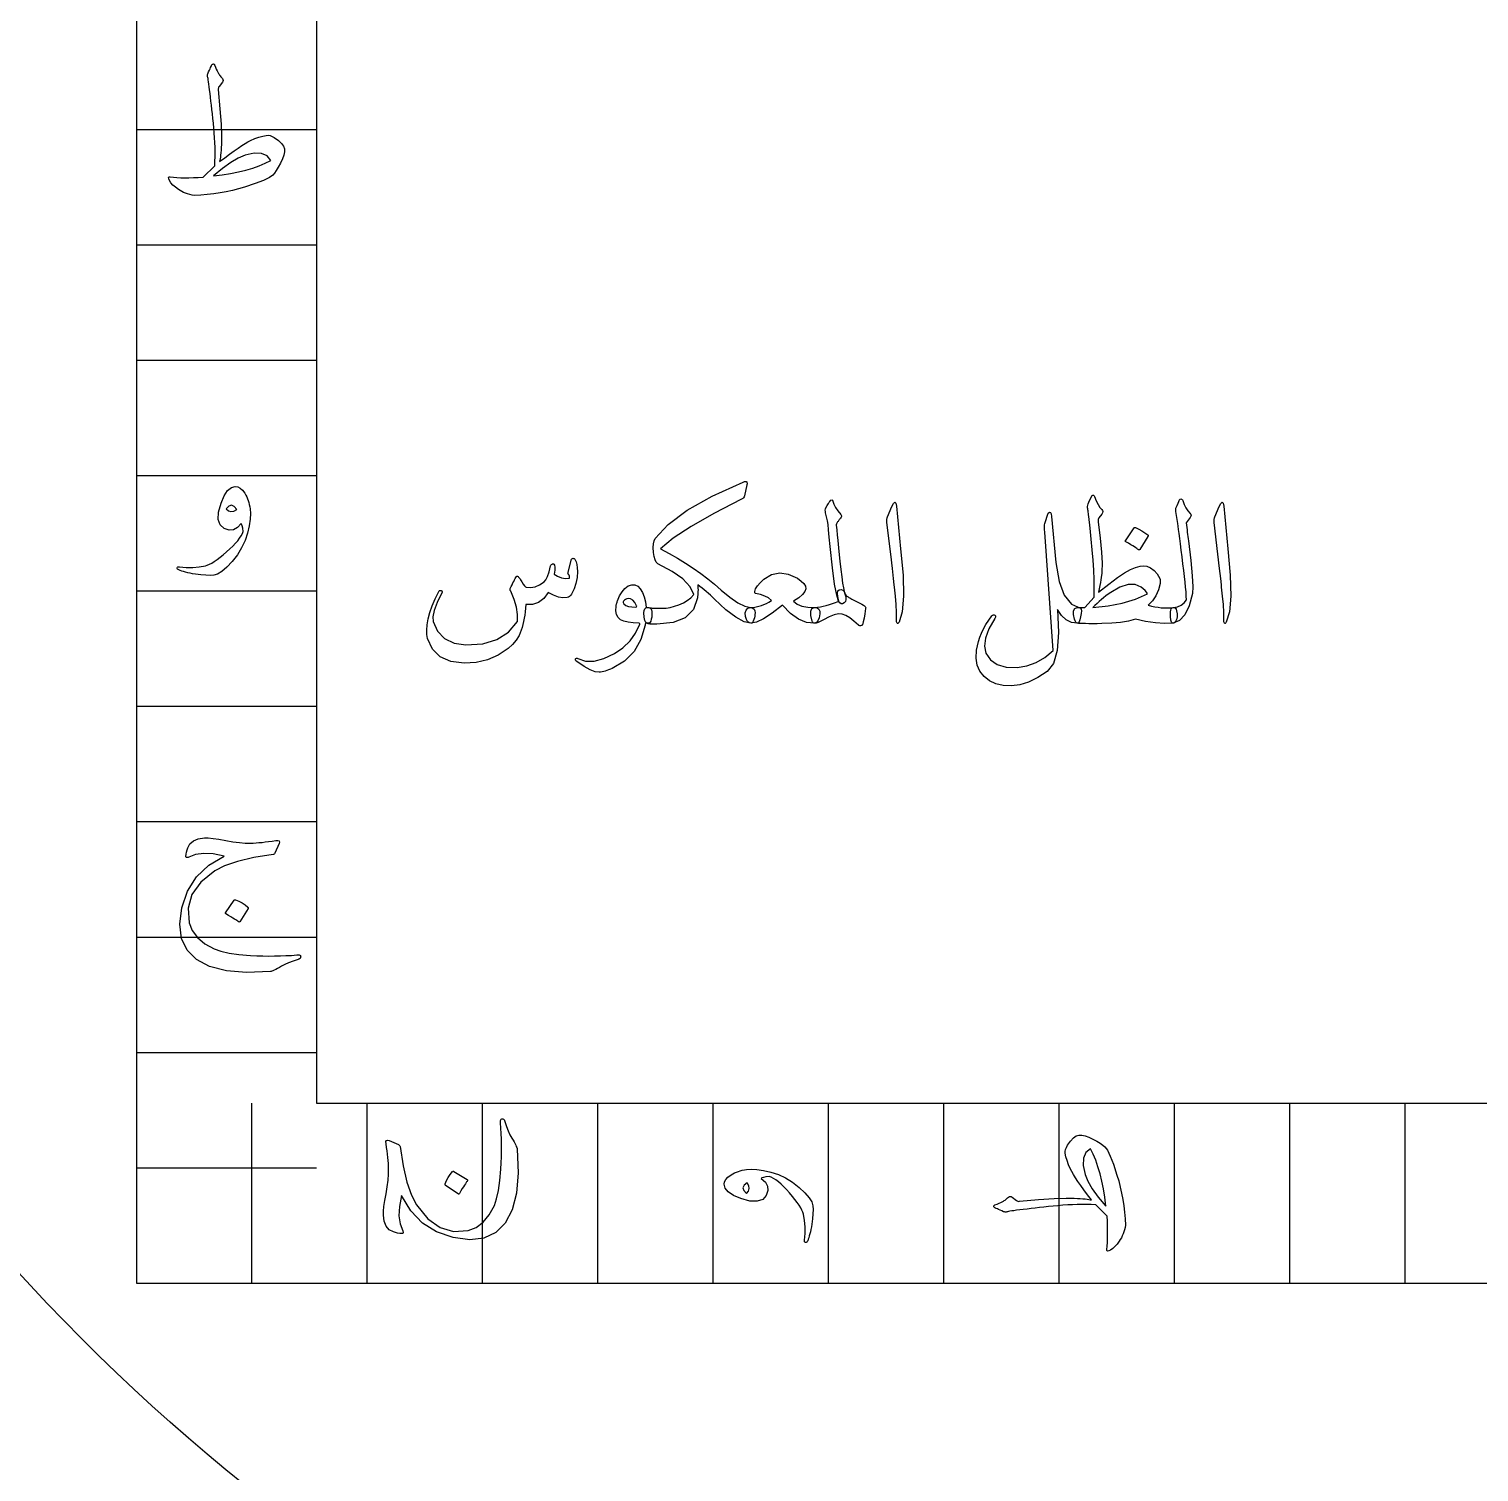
# Model space of a CAD drawing. Header units: millimetres. Extents: x -140 to 140, y -140 to 184.
# Drawn here: x -69.2 to -1.9, y -73 to -6.1 of the extents above; entities that cross this region are included whole.
import ezdxf

# ---------------------------------------------------------------- set-up
doc = ezdxf.new("R2010")
doc.units = ezdxf.units.MM
for name, color, linetype in [('CUT_OUTER', 1, 'Continuous'), ('ENGRAVE', 7, 'Continuous'), ('TEXT', 5, 'Continuous')]:
    doc.layers.add(name, color=color, linetype=linetype)

msp = doc.modelspace()

# ---------------------------------------------------------------- linework, layer by layer
at = {"layer": 'CUT_OUTER'}
msp.add_arc((0, 0), 140, 175.78125, 4.570313, dxfattribs=at)
at = {"layer": 'ENGRAVE'}
for points in [[(-64.26, 0), (-64.26, -64.26), (64.26, -64.26), (64.26, 0)], [(-55.9062, 0), (-55.9062, -55.9062), (55.9062, -55.9062), (55.9062, 0)], [(-64.26, -10.71), (-55.9062, -10.71)], [(-64.26, -16.065), (-55.9062, -16.065)], [(-64.26, -21.42), (-55.9062, -21.42)], [(-64.26, -26.775), (-55.9062, -26.775)], [(-64.26, -32.13), (-55.9062, -32.13)], [(-64.26, -37.485), (-55.9062, -37.485)], [(-64.26, -42.84), (-55.9062, -42.84)], [(-64.26, -48.195), (-55.9062, -48.195)], [(-64.26, -53.55), (-55.9062, -53.55)], [(-58.905, -64.26), (-58.905, -55.9062)], [(-53.55, -64.26), (-53.55, -55.9062)], [(-48.195, -64.26), (-48.195, -55.9062)], [(-42.84, -64.26), (-42.84, -55.9062)], [(-37.485, -64.26), (-37.485, -55.9062)], [(-32.13, -64.26), (-32.13, -55.9062)], [(-26.775, -64.26), (-26.775, -55.9062)], [(-21.42, -64.26), (-21.42, -55.9062)], [(-16.065, -64.26), (-16.065, -55.9062)], [(-10.71, -64.26), (-10.71, -55.9062)], [(-5.355, -64.26), (-5.355, -55.9062)], [(-64.26, -58.905), (-55.9062, -58.905)]]:
    msp.add_lwpolyline(points, dxfattribs=at)
for radius in [137.2, 137.2, 133.525, 126.7, 126.7, 121.31, 111.3, 111.3, 105.42, 94.5, 94.5]:
    msp.add_circle((0, 0), radius, dxfattribs=at)
at = {"layer": 'TEXT'}
for points in [[(-60.9481, -8.1262), (-60.9097, -8.0383), (-60.8754, -7.9605), (-60.845, -7.8928), (-60.8188, -7.8352), (-60.797, -7.7882), (-60.7804, -7.7523), (-60.7688, -7.7275), (-60.7622, -7.7139), (-60.7485, -7.6962), (-60.7319, -7.6836), (-60.7122, -7.676), (-60.6894, -7.6735), (-60.6707, -7.6765), (-60.6551, -7.6856), (-60.6424, -7.7008), (-60.6328, -7.722), (-60.5904, -7.8251), (-60.552, -7.916), (-60.5176, -7.9948), (-60.4873, -8.0615), (-60.4699, -8.0908), (-60.4499, -8.1222), (-60.4274, -8.1555), (-60.4024, -8.1909), (-60.3744, -8.2283), (-60.3428, -8.2677), (-60.3077, -8.3091), (-60.269, -8.3526), (-60.2448, -8.3965), (-60.2367, -8.4395), (-60.2448, -8.4814), (-60.269, -8.5223), (-60.4226, -8.7244), (-60.4434, -8.7573), (-60.457, -8.7911), (-60.4636, -8.826), (-60.4631, -8.8619), (-60.3842, -9.7516), (-60.3337, -10.4727), (-60.3115, -11.0249), (-60.3175, -11.4084), (-60.3259, -11.5517), (-60.3347, -11.6823), (-60.3441, -11.8003), (-60.3539, -11.9056), (-60.3643, -11.9988), (-60.3751, -12.0804), (-60.3865, -12.1504), (-60.3984, -12.2088), (-60.1566, -12.0238), (-59.9325, -11.8571), (-59.7261, -11.7086), (-59.5374, -11.5782), (-59.3669, -11.4655), (-59.215, -11.37), (-59.0819, -11.2917), (-58.9675, -11.2306), (-58.7638, -11.1396), (-58.5734, -11.0689), (-58.396, -11.0184), (-58.2318, -10.988), (-58.1449, -10.9855), (-58.0539, -11.0022), (-57.9589, -11.0381), (-57.8599, -11.0931), (-57.6639, -11.2321), (-57.5204, -11.366), (-57.4294, -11.4948), (-57.391, -11.6186), (-57.3935, -11.7566), (-57.4254, -11.9117), (-57.4865, -12.084), (-57.577, -12.2735), (-57.678, -12.4599), (-57.771, -12.615), (-57.8559, -12.7388), (-57.9327, -12.8313), (-58.0903, -12.948), (-58.3611, -13.0799), (-58.7451, -13.2269), (-59.2423, -13.3891), (-59.5195, -13.4694), (-59.8012, -13.5407), (-60.0874, -13.6028), (-60.3782, -13.6559), (-60.6725, -13.7003), (-60.9693, -13.7367), (-61.2687, -13.765), (-61.5706, -13.7852), (-61.681, -13.763), (-61.7859, -13.7367), (-61.8851, -13.7064), (-61.9789, -13.672), (-62.0681, -13.6336), (-62.1537, -13.5912), (-62.2358, -13.5447), (-62.3144, -13.4942), (-62.4523, -13.3931), (-62.567, -13.2921), (-62.6585, -13.191), (-62.7267, -13.09), (-62.7641, -13.0061), (-62.7711, -12.9485), (-62.7479, -12.9172), (-62.6943, -12.9121), (-62.543, -12.9301), (-62.3801, -12.9434), (-62.2055, -12.9523), (-62.0193, -12.9566), (-61.8215, -12.9563), (-61.612, -12.9515), (-61.391, -12.9422), (-61.1583, -12.9283), (-60.6247, -12.4028), (-60.6149, -12.1916), (-60.6096, -11.9784), (-60.6088, -11.7631), (-60.6126, -11.5459), (-60.6205, -11.3261), (-60.6318, -11.1032), (-60.6467, -10.8774), (-60.6652, -10.6485), (-60.6859, -10.4219), (-60.7076, -10.2029), (-60.7304, -9.9914), (-60.7541, -9.7875), (-60.7778, -9.5907), (-60.8006, -9.4005), (-60.8223, -9.2168), (-60.843, -9.0397), (-60.8625, -8.8758), (-60.8804, -8.7315), (-60.8968, -8.607), (-60.9117, -8.5021), (-60.9251, -8.4165), (-60.937, -8.3495), (-60.9474, -8.3013), (-60.9562, -8.2717), (-60.9618, -8.2384), (-60.9623, -8.203), (-60.9577, -8.1656), (-60.9481, -8.1262)], [(-59.2181, -11.9097), (-59.5308, -12.0395), (-59.879, -12.2431), (-60.2625, -12.5205), (-60.6813, -12.8717), (-60.2754, -12.8214), (-59.8901, -12.7595), (-59.5255, -12.686), (-59.1817, -12.6009), (-58.8591, -12.5051), (-58.5582, -12.3998), (-58.279, -12.2848), (-58.0216, -12.1603), (-58.1964, -11.9445), (-58.4541, -11.8308), (-58.7947, -11.8192), (-59.2181, -11.9097)], [(-60.3337, -28.0555), (-60.1862, -27.7129), (-60.0265, -27.4694), (-59.8547, -27.3249), (-59.6708, -27.2794), (-59.5556, -27.2996), (-59.4444, -27.3602), (-59.3373, -27.4613), (-59.2342, -27.6028), (-59.1847, -27.6846), (-59.1413, -27.7685), (-59.1039, -27.8544), (-59.0726, -27.9423), (-59.0458, -28.0328), (-59.022, -28.1262), (-59.0013, -28.2227), (-58.9836, -28.3223), (-58.967, -28.5441), (-58.9816, -28.8053), (-59.0276, -29.106), (-59.1049, -29.446), (-59.2191, -29.7982), (-59.3757, -30.1352), (-59.5748, -30.4571), (-59.8163, -30.7637), (-60.0695, -31.031), (-60.2953, -31.2266), (-60.4939, -31.3504), (-60.6652, -31.4024), (-60.84, -31.4115), (-61.0411, -31.4065), (-61.2685, -31.3873), (-61.5221, -31.3539), (-61.6507, -31.3329), (-61.7697, -31.3105), (-61.8791, -31.2865), (-61.9789, -31.2609), (-62.0696, -31.2349), (-62.1517, -31.2094), (-62.2252, -31.1844), (-62.2901, -31.1599), (-62.3285, -31.1387), (-62.3548, -31.1154), (-62.3689, -31.0902), (-62.371, -31.0629), (-62.3583, -31.0356), (-62.3366, -31.0184), (-62.3058, -31.0113), (-62.2659, -31.0144), (-61.9541, -31.0447), (-61.6494, -31.0467), (-61.3518, -31.0204), (-61.0613, -30.9659), (-60.9716, -30.9381), (-60.8723, -30.8951), (-60.7634, -30.837), (-60.645, -30.7637), (-60.5169, -30.6753), (-60.3792, -30.5717), (-60.2319, -30.453), (-60.075, -30.3191), (-59.9214, -30.1807), (-59.784, -30.0483), (-59.6627, -29.922), (-59.5576, -29.8017), (-59.4692, -29.687), (-59.398, -29.5774), (-59.3439, -29.4728), (-59.307, -29.3732), (-59.3282, -29.2227), (-59.3515, -29.1105), (-59.3767, -29.0367), (-59.404, -29.0014), (-59.5682, -29.1949), (-59.7537, -29.2985), (-59.9603, -29.3121), (-60.1882, -29.2358), (-60.3762, -29.0711), (-60.4631, -28.8195), (-60.4489, -28.4809), (-60.3337, -28.0555)], [(-40.5296, -32.898), (-40.5129, -32.8995), (-40.4791, -32.9041), (-40.4281, -32.9117), (-40.3598, -32.9223), (-40.3166, -32.9261), (-40.2679, -32.9293), (-40.2136, -32.9321), (-40.1537, -32.9344), (-40.0878, -32.9362), (-40.0152, -32.9374), (-39.9362, -32.9382), (-39.8505, -32.9384), (-39.6747, -32.9283), (-39.4867, -32.898), (-39.2866, -32.8475), (-39.0744, -32.7767), (-38.8703, -32.6863), (-38.6864, -32.5767), (-38.5227, -32.4478), (-38.3792, -32.2998), (-38.5565, -31.935), (-38.8946, -31.5762), (-39.3933, -31.2235), (-40.0526, -30.8769), (-40.1259, -30.8042), (-40.184, -30.691), (-40.227, -30.5374), (-40.2547, -30.3434), (-40.2648, -30.1246), (-40.2547, -29.9452), (-40.2244, -29.8053), (-40.1739, -29.7047), (-39.5701, -29.0433), (-38.6884, -28.3849), (-37.5288, -27.7296), (-36.0913, -27.0773), (-36.057, -27.0667), (-36.0266, -27.0591), (-36.0004, -27.0546), (-35.9781, -27.053), (-35.9498, -27.0581), (-35.9296, -27.0733), (-35.9175, -27.0985), (-35.9135, -27.1339), (-35.914, -27.1566), (-35.9155, -27.1763), (-35.918, -27.193), (-35.9215, -27.2066), (-36.0347, -27.724), (-36.0519, -27.7665), (-36.0792, -27.8049), (-36.1166, -27.8392), (-36.1641, -27.8696), (-37.452, -28.5325), (-38.5106, -29.1388), (-39.3397, -29.6885), (-39.9395, -30.1817), (-39.5347, -30.3954), (-39.1452, -30.6162), (-38.7708, -30.8441), (-38.4115, -31.079), (-38.0669, -31.3211), (-37.7365, -31.5702), (-37.4202, -31.8263), (-37.118, -32.0896), (-36.7103, -32.4286), (-36.344, -32.6777), (-36.0191, -32.8369), (-35.7356, -32.9061), (-35.6507, -32.9303), (-35.5901, -32.9789), (-35.5537, -33.0516), (-35.5416, -33.1486), (-35.5451, -33.2229), (-35.5557, -33.3002), (-35.5734, -33.3805), (-35.5982, -33.4639), (-35.628, -33.5382), (-35.6608, -33.5912), (-35.6967, -33.6231), (-35.7356, -33.6337), (-36.0504, -33.564), (-36.4369, -33.3548), (-36.8952, -33.0061), (-37.4252, -32.518), (-37.5187, -32.4261), (-37.6132, -32.3362), (-37.7087, -32.2482), (-37.8052, -32.1623), (-37.9027, -32.079), (-38.0012, -31.9986), (-38.1008, -31.9213), (-38.2013, -31.847), (-38.1948, -31.9274), (-38.1912, -32.0067), (-38.1907, -32.085), (-38.1932, -32.1623), (-38.1978, -32.2381), (-38.2033, -32.3119), (-38.2099, -32.3836), (-38.2175, -32.4534), (-38.4024, -32.991), (-38.7794, -33.375), (-39.3483, -33.6054), (-40.1092, -33.6822), (-40.1762, -33.6817), (-40.2396, -33.6802), (-40.2995, -33.6776), (-40.3558, -33.6741), (-40.4086, -33.6696), (-40.4579, -33.664), (-40.5036, -33.6574), (-40.5458, -33.6499), (-40.6165, -33.6034), (-40.667, -33.5043), (-40.6974, -33.3528), (-40.7075, -33.1486), (-40.6964, -33.039), (-40.663, -32.9607), (-40.6074, -32.9137), (-40.5296, -32.898)], [(-59.598, -28.3546), (-59.7173, -28.2101), (-59.8406, -28.1566), (-59.9679, -28.1939), (-60.0993, -28.3223), (-59.9922, -28.4092), (-59.8729, -28.4435), (-59.7415, -28.4254), (-59.598, -28.3546)], [(-31.7015, -29.7855), (-31.6505, -30.2949), (-31.6025, -30.7476), (-31.5575, -31.1437), (-31.5156, -31.4833), (-31.4767, -31.7657), (-31.4408, -31.9905), (-31.408, -32.1578), (-31.3782, -32.2674), (-31.3347, -32.4089), (-31.3256, -32.5261), (-31.3509, -32.6191), (-31.4105, -32.6878), (-31.4838, -32.7257), (-31.5499, -32.7262), (-31.6091, -32.6893), (-31.6611, -32.6151), (-31.7526, -32.3316), (-31.8491, -31.8127), (-31.9506, -31.0583), (-32.0572, -30.0685), (-32.0951, -29.6426), (-32.128, -29.3025), (-32.1558, -29.0484), (-32.1785, -28.8801), (-32.2674, -28.5082), (-32.2791, -28.4425), (-32.2816, -28.3829), (-32.275, -28.3294), (-32.2593, -28.2819), (-32.1901, -28.1657), (-32.1361, -28.0757), (-32.0972, -28.012), (-32.0734, -27.9747), (-32.0249, -27.9196), (-31.9845, -27.8999), (-31.9521, -27.9155), (-31.9279, -27.9666), (-31.8839, -28.1111), (-31.8086, -28.2617), (-31.702, -28.4183), (-31.5641, -28.581), (-31.5388, -28.6133), (-31.5277, -28.6457), (-31.5307, -28.678), (-31.5479, -28.7103), (-31.5755, -28.7495), (-31.6015, -28.7861), (-31.626, -28.8202), (-31.649, -28.8518), (-31.6705, -28.8809), (-31.6904, -28.9074), (-31.7089, -28.9314), (-31.7258, -28.9529), (-31.75, -28.9892), (-31.7662, -29.0256), (-31.7743, -29.062), (-31.7743, -29.0984), (-31.7637, -29.1777), (-31.748, -29.3187), (-31.7273, -29.5213), (-31.7015, -29.7855)], [(-29.1873, -28.2172), (-29.11, -28.0676), (-29.0479, -28.0151), (-29.0009, -28.0595), (-28.969, -28.201), (-28.7831, -30.1817), (-28.6724, -31.3974), (-28.6477, -32.3685), (-28.7088, -33.0951), (-28.8558, -33.5771), (-28.8826, -33.6165), (-28.9064, -33.6377), (-28.9271, -33.6408), (-28.9448, -33.6256), (-28.9589, -33.6019), (-28.969, -33.571), (-28.9751, -33.5331), (-28.9771, -33.4882), (-28.9771, -33.138), (-28.9933, -32.7666), (-29.0256, -32.374), (-29.0741, -31.9602), (-29.0847, -31.8521), (-29.1166, -31.5601), (-29.1696, -31.0841), (-29.2439, -30.4242), (-29.4218, -28.9609), (-29.4258, -28.8831), (-29.4218, -28.8114), (-29.4096, -28.7457), (-29.3894, -28.6861)], [(-17.8854, -33.4397), (-18.2098, -33.5286), (-18.5766, -33.5933), (-18.9859, -33.6337), (-19.4376, -33.6499), (-19.6642, -33.6529), (-19.8671, -33.6539), (-20.0462, -33.6529), (-20.2016, -33.6499), (-20.3332, -33.6458), (-20.4411, -33.6418), (-20.5252, -33.6377), (-20.5856, -33.6337), (-20.6174, -33.616), (-20.6482, -33.5791), (-20.6781, -33.523), (-20.7069, -33.4477), (-20.7629, -33.2199), (-20.7614, -33.0536), (-20.7023, -32.949), (-20.5856, -32.9061), (-20.238, -32.898), (-19.7933, -32.421), (-19.7938, -32.0229), (-19.8034, -31.6045), (-19.8221, -31.1659), (-19.8499, -30.7072), (-19.8868, -30.2287), (-19.9328, -29.731), (-19.9879, -29.2141), (-20.052, -28.678), (-20.0599, -28.6012), (-20.0672, -28.5325), (-20.074, -28.4718), (-20.0803, -28.4193), (-20.0866, -28.3748), (-20.0935, -28.3385), (-20.1008, -28.3102), (-20.1086, -28.2899), (-20.1086, -28.2131), (-20.0763, -28.0959), (-20.0116, -27.9383), (-19.9146, -27.7402), (-19.9015, -27.719), (-19.8863, -27.7038), (-19.8691, -27.6947), (-19.8499, -27.6917), (-19.8307, -27.6952), (-19.8135, -27.7059), (-19.7984, -27.7235), (-19.7852, -27.7483), (-19.7004, -27.9499), (-19.6155, -28.1182), (-19.5306, -28.2531), (-19.4457, -28.3546), (-19.4093, -28.4011), (-19.3972, -28.4516), (-19.4093, -28.5062), (-19.4457, -28.5648), (-19.5831, -28.7427), (-19.5998, -28.772), (-19.6094, -28.8114), (-19.6119, -28.8609), (-19.6074, -28.9205), (-19.518, -29.6845), (-19.4598, -30.3272), (-19.4331, -30.8486), (-19.4376, -31.2488), (-19.4437, -31.3203), (-19.4538, -31.4054), (-19.4679, -31.5042), (-19.4861, -31.6166), (-19.5078, -31.7422), (-19.5326, -31.8804), (-19.5604, -32.0312), (-19.5912, -32.1947), (-19.1259, -31.8162), (-18.7242, -31.5136), (-18.3861, -31.2867), (-18.1118, -31.1356), (-17.8738, -31.0381), (-17.6692, -30.98), (-17.4979, -30.9613), (-17.3599, -30.982), (-17.1796, -31.0573), (-17.0184, -31.1781), (-16.8764, -31.3443), (-16.7536, -31.556), (-16.7374, -31.598), (-16.7294, -31.651), (-16.7294, -31.7152), (-16.7374, -31.7905), (-16.8143, -32.0871), (-16.9315, -32.3543), (-17.0891, -32.5923), (-17.2872, -32.801), (-17.1346, -32.8381), (-16.984, -32.8687), (-16.8355, -32.8927), (-16.6889, -32.9101), (-16.5444, -32.9205), (-16.402, -32.9233), (-16.2615, -32.9185), (-16.123, -32.9061), (-16.0715, -32.9091), (-16.0301, -32.9344), (-15.9987, -32.9819), (-15.9775, -33.0516), (-15.9507, -33.1976), (-15.9432, -33.3204), (-15.9548, -33.42), (-15.9856, -33.4963), (-16.0275, -33.5564), (-16.0644, -33.5993), (-16.0963, -33.6251), (-16.123, -33.6337), (-16.5303, -33.6458), (-16.9598, -33.6175), (-17.4115, -33.5488), (-17.8854, -33.4397)], [(-16.0018, -28.298), (-15.9472, -28.1662), (-15.9048, -28.0616), (-15.8744, -27.9843), (-15.8563, -27.9342), (-15.8421, -27.9024), (-15.8239, -27.8797), (-15.8017, -27.866), (-15.7754, -27.8615), (-15.7456, -27.8665), (-15.7208, -27.8817), (-15.7011, -27.907), (-15.6865, -27.9423), (-15.6193, -28.1156), (-15.5389, -28.2718), (-15.4455, -28.4107), (-15.3389, -28.5325), (-15.3091, -28.5714), (-15.3005, -28.6153), (-15.3131, -28.6644), (-15.3469, -28.7184), (-15.5248, -28.969), (-15.5127, -29.0812), (-15.5005, -29.1913), (-15.4884, -29.2995), (-15.4763, -29.4056), (-15.4642, -29.5097), (-15.452, -29.6117), (-15.4399, -29.7118), (-15.4278, -29.8098), (-15.3161, -30.7173), (-15.2479, -31.4267), (-15.2232, -31.938), (-15.2419, -32.2513), (-15.3944, -32.8197), (-15.5935, -33.2396), (-15.8391, -33.5109), (-16.1311, -33.6337), (-16.1392, -33.6337), (-16.1473, -33.6337), (-16.1554, -33.6337), (-16.1635, -33.6337), (-16.2115, -33.5882), (-16.2423, -33.4841), (-16.2559, -33.3214), (-16.2524, -33.1001), (-16.2448, -33.0183), (-16.2221, -32.9586), (-16.1842, -32.9213), (-16.1311, -32.9061), (-15.926, -32.8652), (-15.7552, -32.7909), (-15.6188, -32.6833), (-15.5167, -32.5423), (-15.5235, -32.373), (-15.5359, -32.1805), (-15.5539, -31.9648), (-15.5773, -31.7258), (-15.6059, -31.4646), (-15.639, -31.1821), (-15.6766, -30.8784), (-15.7188, -30.5536), (-15.7577, -30.2342), (-15.7936, -29.9472), (-15.8264, -29.6926), (-15.8563, -29.4703), (-15.882, -29.2803), (-15.9027, -29.1226), (-15.9184, -28.9973), (-15.929, -28.9044), (-16.0099, -28.4435), (-16.0124, -28.3981), (-16.0119, -28.3587), (-16.0083, -28.3253), (-16.0018, -28.298)], [(-13.9969, -28.2172), (-13.9196, -28.0676), (-13.8574, -28.0151), (-13.8104, -28.0595), (-13.7786, -28.201), (-13.5926, -30.1817), (-13.482, -31.3974), (-13.4572, -32.3685), (-13.5184, -33.0951), (-13.6654, -33.5771), (-13.6922, -33.6165), (-13.7159, -33.6377), (-13.7367, -33.6408), (-13.7543, -33.6256), (-13.7685, -33.6019), (-13.7786, -33.571), (-13.7847, -33.5331), (-13.7867, -33.4882), (-13.7867, -33.138), (-13.8028, -32.7666), (-13.8352, -32.374), (-13.8837, -31.9602), (-13.8943, -31.8521), (-13.9261, -31.5601), (-13.9792, -31.0841), (-14.0535, -30.4242), (-14.2313, -28.9609), (-14.2354, -28.8831), (-14.2313, -28.8114), (-14.2192, -28.7457), (-14.199, -28.6861)], [(-21.5719, -30.8203), (-21.4279, -31.6894), (-21.1899, -32.3321), (-20.8579, -32.7485), (-20.432, -32.9384), (-20.4047, -32.9789), (-20.3956, -33.0597), (-20.4047, -33.181), (-20.432, -33.3426), (-20.4593, -33.47), (-20.4926, -33.5609), (-20.532, -33.6155), (-20.5775, -33.6337), (-20.8534, -33.5933), (-21.0989, -33.472), (-21.3142, -33.2699), (-21.4991, -32.9869), (-21.4562, -34.0581), (-21.5213, -34.8948), (-21.6947, -35.4971), (-21.9761, -35.865), (-22.4227, -36.1555), (-22.8492, -36.3642), (-23.2554, -36.491), (-23.6415, -36.536), (-24.027, -36.5152), (-24.367, -36.4369), (-24.6616, -36.301), (-24.9107, -36.1075), (-25.1022, -35.8639), (-25.224, -35.578), (-25.276, -35.2495), (-25.2583, -34.8787), (-25.2227, -34.6806), (-25.1724, -34.4825), (-25.1075, -34.2845), (-25.0279, -34.0864), (-24.9332, -33.8883), (-24.8228, -33.6903), (-24.6967, -33.4922), (-24.555, -33.2941), (-24.5338, -33.2729), (-24.5105, -33.2578), (-24.4853, -33.2487), (-24.458, -33.2456), (-24.4352, -33.2487), (-24.4155, -33.2578), (-24.3989, -33.2729), (-24.3852, -33.2941), (-24.3776, -33.3199), (-24.3792, -33.3487), (-24.3898, -33.3805), (-24.4095, -33.4154), (-24.6869, -33.8949), (-24.848, -34.3229), (-24.893, -34.6993), (-24.8218, -35.0242), (-24.6131, -35.338), (-24.3024, -35.5517), (-23.8895, -35.6654), (-23.3747, -35.679), (-22.9189, -35.6063), (-22.4894, -35.4527), (-22.0862, -35.2182), (-21.7093, -34.9029), (-22.0974, -29.4056), (-22.1059, -29.2742), (-22.1075, -29.1631), (-22.1019, -29.0721), (-22.0893, -29.0014), (-21.9357, -28.5163), (-21.8771, -28.4749), (-21.8306, -28.488), (-21.7962, -28.5557), (-21.774, -28.678)], [(-17.9501, -29.2116), (-17.94, -29.2015), (-17.9258, -29.1954), (-17.9077, -29.1934), (-17.8854, -29.1954), (-17.7283, -29.2591), (-17.5802, -29.3369), (-17.4413, -29.4288), (-17.3114, -29.5349), (-17.2988, -29.5511), (-17.2932, -29.5673), (-17.2948, -29.5834), (-17.3034, -29.5996), (-17.6833, -30.214), (-17.6975, -30.2287), (-17.7157, -30.2322), (-17.7379, -30.2246), (-17.7642, -30.2059), (-17.7869, -30.1898), (-17.8228, -30.1655), (-17.8718, -30.1332), (-17.9339, -30.0928), (-18.0102, -30.0442), (-18.1017, -29.9877), (-18.2083, -29.923), (-18.3301, -29.8502), (-18.3462, -29.8381), (-18.3543, -29.826), (-18.3543, -29.8138), (-18.3462, -29.8017)], [(-44.0786, -30.6991), (-44.0645, -30.6637), (-44.0463, -30.6384), (-44.0241, -30.6233), (-43.9978, -30.6182), (-43.9639, -30.6223), (-43.9351, -30.6344), (-43.9114, -30.6546), (-43.8927, -30.6829), (-43.8467, -30.784), (-43.8139, -30.9093), (-43.7942, -31.0588), (-43.7876, -31.2326), (-43.8053, -31.5166), (-43.8583, -31.7864), (-43.9468, -32.0421), (-44.0705, -32.2836), (-44.113, -32.3417), (-44.1595, -32.3867), (-44.21, -32.4185), (-44.2646, -32.4372), (-44.4621, -32.4498), (-44.6748, -32.415), (-44.9027, -32.3326), (-45.1458, -32.2028), (-45.3504, -32.4832), (-45.5924, -32.6696), (-45.8718, -32.7621), (-46.1886, -32.7606), (-46.199, -32.9311), (-46.2139, -33.0951), (-46.2334, -33.2525), (-46.2574, -33.4033), (-46.2859, -33.5485), (-46.319, -33.6893), (-46.3566, -33.8254), (-46.3988, -33.9571), (-46.4969, -34.1945), (-46.6292, -34.4138), (-46.796, -34.6149), (-46.9971, -34.7978), (-47.4675, -35.1111), (-47.9652, -35.3314), (-48.4901, -35.4587), (-49.0424, -35.4931), (-49.6644, -35.4087), (-50.156, -35.1879), (-50.5173, -34.8307), (-50.7482, -34.337), (-50.7795, -34.1592), (-50.7846, -33.949), (-50.7634, -33.7064), (-50.7159, -33.4316), (-50.6396, -33.1304), (-50.5319, -32.8172), (-50.393, -32.4918), (-50.2227, -32.1543), (-50.2091, -32.133), (-50.1924, -32.1179), (-50.1727, -32.1088), (-50.15, -32.1057), (-50.1272, -32.1078), (-50.1075, -32.1138), (-50.0908, -32.1239), (-50.0772, -32.1381), (-50.0681, -32.1588), (-50.0651, -32.1805), (-50.0681, -32.2033), (-50.0772, -32.227), (-50.2935, -32.6762), (-50.4329, -33.0455), (-50.4956, -33.3351), (-50.4814, -33.5448), (-50.2773, -34.0071), (-49.9559, -34.3431), (-49.5174, -34.5528), (-48.9616, -34.6361), (-48.1845, -34.5866), (-47.5266, -34.3896), (-46.988, -34.045), (-46.5686, -33.5528), (-46.5701, -33.2285), (-46.6232, -32.8859), (-46.7278, -32.5251), (-46.8839, -32.1462), (-46.9036, -32.1078), (-46.9142, -32.0734), (-46.9157, -32.0431), (-46.9081, -32.0168), (-46.8647, -31.9266), (-46.8233, -31.842), (-46.7838, -31.7629), (-46.7465, -31.6894), (-46.7111, -31.6225), (-46.6777, -31.5631), (-46.6464, -31.5113), (-46.6171, -31.4671), (-46.6004, -31.4484), (-46.5827, -31.4408), (-46.5641, -31.4443), (-46.5443, -31.459), (-46.5342, -31.4701), (-46.5201, -31.4873), (-46.5019, -31.5105), (-46.4797, -31.5398), (-46.4544, -31.5752), (-46.4271, -31.6166), (-46.3978, -31.6641), (-46.3665, -31.7177), (-46.3028, -31.8208), (-46.2493, -31.8956), (-46.2058, -31.942), (-46.1725, -31.9602), (-45.9623, -31.9779), (-45.7521, -31.942), (-45.5419, -31.8526), (-45.3317, -31.7096), (-45.2554, -31.6146), (-45.1801, -31.459), (-45.1058, -31.2427), (-45.0326, -30.9659), (-45.0255, -30.9396), (-45.0124, -30.9174), (-44.9932, -30.8992), (-44.9679, -30.885), (-44.9442, -30.8759), (-44.9214, -30.8729), (-44.8997, -30.8759), (-44.879, -30.885), (-44.8482, -30.9355), (-44.8365, -31.0305), (-44.8441, -31.17), (-44.8709, -31.3539), (-44.7077, -31.4539), (-44.5334, -31.5196), (-44.3479, -31.551), (-44.1514, -31.5479), (-44.1539, -31.4888), (-44.1615, -31.4408), (-44.1741, -31.4039), (-44.1918, -31.3782), (-44.212, -31.3539), (-44.2241, -31.3297), (-44.2282, -31.3054), (-44.2241, -31.2811)], [(-32.7767, -32.9061), (-32.6585, -32.9238), (-32.5787, -32.9768), (-32.5372, -33.0653), (-32.5342, -33.189), (-32.5736, -33.3805), (-32.6272, -33.5185), (-32.6949, -33.6029), (-32.7767, -33.6337), (-33.1491, -33.5998), (-33.5225, -33.4498), (-33.8969, -33.1835), (-34.2723, -32.801), (-34.7458, -33.1683), (-35.1475, -33.4296), (-35.4774, -33.5847), (-35.7356, -33.6337), (-35.821, -33.6145), (-35.8912, -33.5569), (-35.9463, -33.4609), (-35.9862, -33.3265), (-35.9978, -33.1486), (-35.9599, -33.0193), (-35.8725, -32.9384), (-35.7356, -32.9061), (-35.6111, -32.894), (-35.488, -32.8738), (-35.3665, -32.8455), (-35.2465, -32.8091), (-35.128, -32.7641), (-35.0111, -32.7101), (-34.8956, -32.6469), (-34.7817, -32.5746), (-34.9216, -32.4604), (-35.0909, -32.3685), (-35.2895, -32.2988), (-35.5173, -32.2513), (-35.538, -32.2427), (-35.5517, -32.225), (-35.5583, -32.1982), (-35.5578, -32.1623), (-35.5194, -32.0385), (-35.4365, -31.9016), (-35.3092, -31.7516), (-35.1374, -31.5884), (-34.7791, -31.3736), (-34.3997, -31.2953), (-33.999, -31.3534), (-33.5771, -31.5479), (-33.3982, -31.6722), (-33.2739, -31.7945), (-33.2042, -31.9148), (-33.189, -32.033), (-33.2335, -32.1603), (-33.3426, -32.2998), (-33.5165, -32.4514), (-33.7549, -32.6151), (-33.5847, -32.7424), (-33.3649, -32.8333), (-33.0956, -32.8879), (-32.7767, -32.9061)], [(-40.6509, -33.7226), (-40.8404, -34.3881), (-41.1582, -34.9454), (-41.6043, -35.3946), (-42.1788, -35.7356), (-42.2592, -35.7702), (-42.3385, -35.8013), (-42.4168, -35.8288), (-42.4941, -35.8528), (-42.5699, -35.8728), (-42.6437, -35.8882), (-42.7154, -35.8991), (-42.7851, -35.9054), (-42.959, -35.8806), (-43.1894, -35.7902), (-43.4763, -35.634), (-43.8199, -35.4122), (-43.8568, -35.3804), (-43.8785, -35.3496), (-43.8851, -35.3198), (-43.8765, -35.291), (-43.8573, -35.2687), (-43.8321, -35.2586), (-43.8007, -35.2607), (-43.7633, -35.2748), (-43.4061, -35.3905), (-43.0054, -35.39), (-42.5613, -35.2733), (-42.0737, -35.0404), (-41.6756, -34.77), (-41.3461, -34.4522), (-41.0854, -34.0869), (-40.8934, -33.6741), (-40.8949, -33.6595), (-40.8995, -33.6478), (-40.907, -33.6392), (-40.9177, -33.6337), (-41.1961, -33.6175), (-41.433, -33.5852), (-41.6286, -33.5367), (-41.7827, -33.472), (-41.9019, -33.372), (-41.9767, -33.2335), (-42.007, -33.0567), (-41.9929, -32.8414), (-41.9883, -32.8129), (-41.9828, -32.7838), (-41.9762, -32.7543), (-41.9686, -32.7242), (-41.96, -32.6931), (-41.9504, -32.6605), (-41.9398, -32.6264), (-41.9282, -32.5908), (-41.8332, -32.3599), (-41.718, -32.1684), (-41.5826, -32.0163), (-41.427, -31.9036), (-41.2678, -31.842), (-41.1218, -31.843), (-40.9889, -31.9067), (-40.8692, -32.033), (-40.7646, -32.2088), (-40.6852, -32.413), (-40.6312, -32.6454), (-40.6024, -32.9061), (-40.5865, -32.9058), (-40.571, -32.9051), (-40.5561, -32.9038), (-40.5417, -32.9021), (-40.5273, -32.9003), (-40.5124, -32.899), (-40.497, -32.8983), (-40.4811, -32.898), (-40.4265, -32.9096), (-40.3841, -32.9445), (-40.3538, -33.0026), (-40.3356, -33.084), (-40.328, -33.1734), (-40.3295, -33.2638), (-40.3401, -33.3553), (-40.3598, -33.4477), (-40.3856, -33.5291), (-40.4144, -33.5872), (-40.4462, -33.6221), (-40.4811, -33.6337), (-40.6347, -33.6337), (-40.6357, -33.6483), (-40.6387, -33.668), (-40.6438, -33.6928), (-40.6509, -33.7226)], [(-31.6369, -32.0815), (-31.5419, -32.0734), (-31.4671, -32.0977), (-31.4125, -32.1543), (-31.3782, -32.2432), (-31.3625, -32.2871), (-31.3317, -32.3301), (-31.2857, -32.372), (-31.2246, -32.413), (-31.1862, -32.4344), (-31.1437, -32.4584), (-31.0972, -32.485), (-31.0467, -32.514), (-30.9921, -32.5446), (-30.9335, -32.5756), (-30.8709, -32.6072), (-30.8042, -32.6393), (-30.6799, -32.6994), (-30.5819, -32.7505), (-30.5101, -32.7924), (-30.4646, -32.8253), (-30.4338, -32.8541), (-30.4141, -32.8839), (-30.4055, -32.9147), (-30.408, -32.9465), (-30.4419, -33.188), (-30.4788, -33.3952), (-30.5187, -33.568), (-30.5616, -33.7064), (-30.5728, -33.7241), (-30.5899, -33.7368), (-30.6132, -33.7443), (-30.6425, -33.7469), (-30.6794, -33.7453), (-30.7092, -33.7408), (-30.7319, -33.7332), (-30.7476, -33.7226), (-30.9517, -33.5331), (-31.1437, -33.3851), (-31.3236, -33.2785), (-31.4913, -33.2133), (-31.6611, -33.1992), (-31.8632, -33.2376), (-32.0977, -33.3285), (-32.3644, -33.472), (-32.4933, -33.5427), (-32.605, -33.5933), (-32.6994, -33.6236), (-32.7767, -33.6337), (-32.8141, -33.6271), (-32.8455, -33.6074), (-32.8707, -33.5746), (-32.8899, -33.5286), (-32.9556, -33.2653), (-32.9586, -33.0738), (-32.899, -32.9541), (-32.7767, -32.9061), (-32.6459, -32.8909), (-32.512, -32.8697), (-32.3751, -32.8424), (-32.2351, -32.8091), (-32.0926, -32.7692), (-31.9481, -32.7222), (-31.8016, -32.6681), (-31.653, -32.607), (-31.7005, -32.3892), (-31.7137, -32.229), (-31.6924, -32.1265), (-31.6369, -32.0815)], [(-17.6186, -31.9602), (-17.8981, -31.8329), (-18.227, -31.8309), (-18.6054, -31.9542), (-19.0334, -32.2028), (-19.1453, -32.2811), (-19.2547, -32.3624), (-19.3616, -32.4468), (-19.4659, -32.5342), (-19.5677, -32.6236), (-19.667, -32.7141), (-19.7638, -32.8055), (-19.858, -32.898), (-19.1567, -32.8283), (-18.4998, -32.6999), (-17.8874, -32.513), (-17.3195, -32.2674), (-17.3685, -32.1937), (-17.4347, -32.1179), (-17.5181, -32.0401), (-17.6186, -31.9602)], [(-41.0389, -32.8172), (-41.1238, -32.6691), (-41.2168, -32.5645), (-41.3178, -32.5034), (-41.427, -32.4857), (-41.4922, -32.5029), (-41.5503, -32.5302), (-41.6013, -32.5676), (-41.6452, -32.6151), (-41.6594, -32.6403), (-41.6614, -32.6676), (-41.6513, -32.6969), (-41.6291, -32.7282), (-41.5457, -32.8015), (-41.4249, -32.8515), (-41.2668, -32.8783), (-41.0713, -32.8818), (-41.051, -32.8778), (-41.0389, -32.8657), (-41.0349, -32.8455), (-41.0389, -32.8172)], [(-57.6376, -43.8618), (-57.8316, -44.2984), (-57.8493, -44.3272), (-57.87, -44.3489), (-57.8938, -44.3635), (-57.9205, -44.3711), (-58.8174, -44.5126), (-59.5677, -44.6864), (-60.1715, -44.8926), (-60.6288, -45.131), (-61.27, -45.654), (-61.6818, -46.2285), (-61.8642, -46.8545), (-61.8172, -47.5321), (-61.6747, -47.8989), (-61.4332, -48.2233), (-61.0926, -48.5052), (-60.653, -48.7447), (-60.3443, -48.8519), (-59.9598, -48.9388), (-59.4995, -49.0055), (-58.9634, -49.0519), (-58.6784, -49.0656), (-58.3975, -49.0742), (-58.1206, -49.0777), (-57.8478, -49.0762), (-57.58, -49.0701), (-57.3183, -49.06), (-57.0626, -49.0459), (-56.813, -49.0277), (-56.7544, -49.0236), (-56.7079, -49.0277), (-56.6735, -49.0398), (-56.6513, -49.06), (-56.6392, -49.0848), (-56.6351, -49.1105), (-56.6392, -49.1373), (-56.6513, -49.1651), (-56.6601, -49.18), (-56.6705, -49.1924), (-56.6824, -49.2023), (-56.6958, -49.2096), (-56.7102, -49.2159), (-56.7251, -49.2227), (-56.7405, -49.23), (-56.7564, -49.2379), (-56.9893, -49.3122), (-57.195, -49.3895), (-57.3733, -49.4698), (-57.5244, -49.5532), (-57.6212, -49.6133), (-57.7093, -49.6643), (-57.7889, -49.7063), (-57.8599, -49.7391), (-57.9213, -49.7644), (-57.9721, -49.7836), (-58.0123, -49.7967), (-58.0418, -49.8038), (-59.1473, -49.8447), (-60.0871, -49.7654), (-60.8612, -49.5658), (-61.4696, -49.246), (-61.9091, -48.8074), (-62.1689, -48.2597), (-62.2487, -47.6028), (-62.1486, -46.8368), (-61.8839, -46.0653), (-61.4696, -45.4079), (-60.9057, -44.8648), (-60.1922, -44.4358), (-60.6975, -44.3393), (-61.1381, -44.3165), (-61.514, -44.3676), (-61.8253, -44.4924), (-61.8526, -44.5025), (-61.8778, -44.5085), (-61.9011, -44.5106), (-61.9223, -44.5085), (-61.94, -44.502), (-61.9526, -44.4904), (-61.9602, -44.4737), (-61.9627, -44.452), (-61.9516, -44.3514), (-61.9344, -44.2519), (-61.9112, -44.1533), (-61.8819, -44.0558), (-61.7788, -43.8664), (-61.6151, -43.7264), (-61.3907, -43.6359), (-61.1058, -43.595), (-60.9254, -43.5965), (-60.6995, -43.6173), (-60.4282, -43.6572), (-60.1114, -43.7163), (-59.7845, -43.7754), (-59.4828, -43.8153), (-59.2065, -43.836), (-58.9553, -43.8376), (-58.8346, -43.8322), (-58.7067, -43.8244), (-58.5718, -43.8141), (-58.4299, -43.8012), (-58.2808, -43.7853), (-58.1247, -43.7658), (-57.9615, -43.7428), (-57.7912, -43.7163), (-57.6937, -43.7133), (-57.6356, -43.7365), (-57.6169, -43.786), (-57.6376, -43.8618)], [(-59.7233, -46.4811), (-59.7132, -46.471), (-59.6991, -46.465), (-59.6809, -46.4629), (-59.6587, -46.465), (-59.5015, -46.5286), (-59.3535, -46.6064), (-59.2145, -46.6984), (-59.0847, -46.8045), (-59.0721, -46.8207), (-59.0665, -46.8368), (-59.068, -46.853), (-59.0766, -46.8692), (-59.4566, -47.4836), (-59.4707, -47.4982), (-59.4889, -47.5018), (-59.5111, -47.4942), (-59.5374, -47.4755), (-59.5601, -47.4593), (-59.596, -47.4351), (-59.645, -47.4027), (-59.7072, -47.3623), (-59.7835, -47.3138), (-59.8749, -47.2572), (-59.9815, -47.1925), (-60.1033, -47.1198), (-60.1195, -47.1077), (-60.1276, -47.0955), (-60.1276, -47.0834), (-60.1195, -47.0713)], [(-52.5282, -57.6376), (-52.0916, -57.8316), (-52.0628, -57.8493), (-52.0411, -57.87), (-52.0265, -57.8938), (-52.0189, -57.9205), (-51.8774, -58.8174), (-51.7036, -59.5677), (-51.4974, -60.1715), (-51.259, -60.6288), (-50.736, -61.27), (-50.1615, -61.6818), (-49.5355, -61.8642), (-48.8579, -61.8172), (-48.4911, -61.6747), (-48.1667, -61.4332), (-47.8848, -61.0926), (-47.6453, -60.653), (-47.5381, -60.3443), (-47.4512, -59.9598), (-47.3845, -59.4995), (-47.3381, -58.9634), (-47.3244, -58.6784), (-47.3158, -58.3975), (-47.3123, -58.1206), (-47.3138, -57.8478), (-47.3199, -57.58), (-47.33, -57.3183), (-47.3441, -57.0626), (-47.3623, -56.813), (-47.3664, -56.7544), (-47.3623, -56.7079), (-47.3502, -56.6735), (-47.33, -56.6513), (-47.3052, -56.6392), (-47.2795, -56.6351), (-47.2527, -56.6392), (-47.2249, -56.6513), (-47.21, -56.6601), (-47.1976, -56.6705), (-47.1877, -56.6824), (-47.1804, -56.6958), (-47.1741, -56.7102), (-47.1673, -56.7251), (-47.16, -56.7405), (-47.1521, -56.7564), (-47.0778, -56.9893), (-47.0005, -57.195), (-46.9202, -57.3733), (-46.8368, -57.5244), (-46.7767, -57.6212), (-46.7257, -57.7093), (-46.6837, -57.7889), (-46.6509, -57.8599), (-46.6256, -57.9213), (-46.6064, -57.9721), (-46.5933, -58.0123), (-46.5862, -58.0418), (-46.5453, -59.1473), (-46.6246, -60.0871), (-46.8242, -60.8612), (-47.144, -61.4696), (-47.5826, -61.9091), (-48.1303, -62.1689), (-48.7872, -62.2487), (-49.5532, -62.1486), (-50.3247, -61.8839), (-50.9821, -61.4696), (-51.5252, -60.9057), (-51.9542, -60.1922), (-52.0507, -60.6975), (-52.0735, -61.1381), (-52.0224, -61.514), (-51.8976, -61.8253), (-51.8875, -61.8526), (-51.8815, -61.8778), (-51.8794, -61.9011), (-51.8815, -61.9223), (-51.888, -61.94), (-51.8996, -61.9526), (-51.9163, -61.9602), (-51.938, -61.9627), (-52.0386, -61.9516), (-52.1381, -61.9344), (-52.2367, -61.9112), (-52.3342, -61.8819), (-52.5236, -61.7788), (-52.6636, -61.6151), (-52.7541, -61.3907), (-52.795, -61.1058), (-52.7935, -60.9254), (-52.7727, -60.6995), (-52.7328, -60.4282), (-52.6737, -60.1114), (-52.6146, -59.7845), (-52.5747, -59.4828), (-52.554, -59.2065), (-52.5524, -58.9553), (-52.5578, -58.8346), (-52.5656, -58.7067), (-52.5759, -58.5718), (-52.5888, -58.4299), (-52.6047, -58.2808), (-52.6242, -58.1247), (-52.6472, -57.9615), (-52.6737, -57.7912), (-52.6767, -57.6937), (-52.6535, -57.6356), (-52.604, -57.6169), (-52.5282, -57.6376)], [(-24.0038, -60.9481), (-24.0917, -60.9097), (-24.1695, -60.8754), (-24.2372, -60.845), (-24.2948, -60.8188), (-24.3418, -60.797), (-24.3777, -60.7804), (-24.4025, -60.7688), (-24.4161, -60.7622), (-24.4338, -60.7485), (-24.4464, -60.7319), (-24.454, -60.7122), (-24.4565, -60.6894), (-24.4535, -60.6707), (-24.4444, -60.6551), (-24.4292, -60.6424), (-24.408, -60.6328), (-24.3049, -60.5904), (-24.214, -60.552), (-24.1352, -60.5176), (-24.0685, -60.4873), (-24.0392, -60.4699), (-24.0078, -60.4499), (-23.9745, -60.4274), (-23.9391, -60.4024), (-23.9017, -60.3744), (-23.8623, -60.3428), (-23.8209, -60.3077), (-23.7774, -60.269), (-23.7335, -60.2448), (-23.6905, -60.2367), (-23.6486, -60.2448), (-23.6077, -60.269), (-23.4056, -60.4226), (-23.3727, -60.4434), (-23.3389, -60.457), (-23.304, -60.4636), (-23.2681, -60.4631), (-22.3784, -60.3842), (-21.6573, -60.3337), (-21.1051, -60.3115), (-20.7216, -60.3175), (-20.5783, -60.3259), (-20.4477, -60.3347), (-20.3297, -60.3441), (-20.2244, -60.3539), (-20.1312, -60.3643), (-20.0496, -60.3751), (-19.9796, -60.3865), (-19.9212, -60.3984), (-20.1062, -60.1566), (-20.2729, -59.9325), (-20.4214, -59.7261), (-20.5518, -59.5374), (-20.6645, -59.3669), (-20.76, -59.215), (-20.8383, -59.0819), (-20.8994, -58.9675), (-20.9904, -58.7638), (-21.0611, -58.5734), (-21.1116, -58.396), (-21.142, -58.2318), (-21.1445, -58.1449), (-21.1278, -58.0539), (-21.0919, -57.9589), (-21.0369, -57.8599), (-20.8979, -57.6639), (-20.764, -57.5204), (-20.6352, -57.4294), (-20.5114, -57.391), (-20.3734, -57.3935), (-20.2183, -57.4254), (-20.046, -57.4865), (-19.8565, -57.577), (-19.6701, -57.678), (-19.515, -57.771), (-19.3912, -57.8559), (-19.2987, -57.9327), (-19.182, -58.0903), (-19.0501, -58.3611), (-18.9031, -58.7451), (-18.7409, -59.2423), (-18.6606, -59.5195), (-18.5893, -59.8012), (-18.5272, -60.0874), (-18.4741, -60.3782), (-18.4297, -60.6725), (-18.3933, -60.9693), (-18.365, -61.2687), (-18.3448, -61.5706), (-18.367, -61.681), (-18.3933, -61.7859), (-18.4236, -61.8851), (-18.458, -61.9789), (-18.4964, -62.0681), (-18.5388, -62.1537), (-18.5853, -62.2358), (-18.6358, -62.3144), (-18.7369, -62.4523), (-18.8379, -62.567), (-18.939, -62.6585), (-19.04, -62.7267), (-19.1239, -62.7641), (-19.1815, -62.7711), (-19.2128, -62.7479), (-19.2179, -62.6943), (-19.1999, -62.543), (-19.1866, -62.3801), (-19.1777, -62.2055), (-19.1734, -62.0193), (-19.1737, -61.8215), (-19.1785, -61.612), (-19.1878, -61.391), (-19.2017, -61.1583), (-19.7272, -60.6247), (-19.9384, -60.6149), (-20.1516, -60.6096), (-20.3669, -60.6088), (-20.5841, -60.6126), (-20.8039, -60.6205), (-21.0268, -60.6318), (-21.2526, -60.6467), (-21.4815, -60.6652), (-21.7081, -60.6859), (-21.9271, -60.7076), (-22.1386, -60.7304), (-22.3425, -60.7541), (-22.5393, -60.7778), (-22.7295, -60.8006), (-22.9132, -60.8223), (-23.0903, -60.843), (-23.2542, -60.8625), (-23.3985, -60.8804), (-23.523, -60.8968), (-23.6279, -60.9117), (-23.7135, -60.9251), (-23.7805, -60.937), (-23.8287, -60.9474), (-23.8583, -60.9562), (-23.8916, -60.9618), (-23.927, -60.9623), (-23.9644, -60.9577), (-24.0038, -60.9481)], [(-20.2203, -59.2181), (-20.0905, -59.5308), (-19.8869, -59.879), (-19.6095, -60.2625), (-19.2583, -60.6813), (-19.3086, -60.2754), (-19.3705, -59.8901), (-19.444, -59.5255), (-19.5291, -59.1817), (-19.6249, -58.8591), (-19.7302, -58.5582), (-19.8452, -58.279), (-19.9697, -58.0216), (-20.1855, -58.1964), (-20.2992, -58.4541), (-20.3108, -58.7947), (-20.2203, -59.2181)], [(-49.9089, -59.7233), (-49.919, -59.7132), (-49.925, -59.6991), (-49.9271, -59.6809), (-49.925, -59.6587), (-49.8614, -59.5015), (-49.7836, -59.3535), (-49.6916, -59.2145), (-49.5855, -59.0847), (-49.5693, -59.0721), (-49.5532, -59.0665), (-49.537, -59.068), (-49.5208, -59.0766), (-48.9064, -59.4566), (-48.8918, -59.4707), (-48.8882, -59.4889), (-48.8958, -59.5111), (-48.9145, -59.5374), (-48.9307, -59.5601), (-48.9549, -59.596), (-48.9873, -59.645), (-49.0277, -59.7072), (-49.0762, -59.7835), (-49.1328, -59.8749), (-49.1975, -59.9815), (-49.2702, -60.1033), (-49.2823, -60.1195), (-49.2945, -60.1276), (-49.3066, -60.1276), (-49.3187, -60.1195)], [(-36.2045, -60.3337), (-36.5471, -60.1862), (-36.7906, -60.0265), (-36.9351, -59.8547), (-36.9806, -59.6708), (-36.9604, -59.5556), (-36.8998, -59.4444), (-36.7987, -59.3373), (-36.6572, -59.2342), (-36.5754, -59.1847), (-36.4915, -59.1413), (-36.4056, -59.1039), (-36.3177, -59.0726), (-36.2272, -59.0458), (-36.1338, -59.022), (-36.0373, -59.0013), (-35.9377, -58.9836), (-35.7159, -58.967), (-35.4547, -58.9816), (-35.154, -59.0276), (-34.814, -59.1049), (-34.4618, -59.2191), (-34.1248, -59.3757), (-33.8029, -59.5748), (-33.4963, -59.8163), (-33.229, -60.0695), (-33.0334, -60.2953), (-32.9096, -60.4939), (-32.8576, -60.6652), (-32.8485, -60.84), (-32.8535, -61.0411), (-32.8727, -61.2685), (-32.9061, -61.5221), (-32.9271, -61.6507), (-32.9495, -61.7697), (-32.9735, -61.8791), (-32.9991, -61.9789), (-33.0251, -62.0696), (-33.0506, -62.1517), (-33.0756, -62.2252), (-33.1001, -62.2901), (-33.1213, -62.3285), (-33.1446, -62.3548), (-33.1698, -62.3689), (-33.1971, -62.371), (-33.2244, -62.3583), (-33.2416, -62.3366), (-33.2487, -62.3058), (-33.2456, -62.2659), (-33.2153, -61.9541), (-33.2133, -61.6494), (-33.2396, -61.3518), (-33.2941, -61.0613), (-33.3219, -60.9716), (-33.3649, -60.8723), (-33.423, -60.7634), (-33.4963, -60.645), (-33.5847, -60.5169), (-33.6883, -60.3792), (-33.807, -60.2319), (-33.9409, -60.075), (-34.0793, -59.9214), (-34.2117, -59.784), (-34.338, -59.6627), (-34.4583, -59.5576), (-34.573, -59.4692), (-34.6826, -59.398), (-34.7872, -59.3439), (-34.8868, -59.307), (-35.0373, -59.3282), (-35.1495, -59.3515), (-35.2233, -59.3767), (-35.2586, -59.404), (-35.0651, -59.5682), (-34.9615, -59.7537), (-34.9479, -59.9603), (-35.0242, -60.1882), (-35.1889, -60.3762), (-35.4405, -60.4631), (-35.7791, -60.4489), (-36.2045, -60.3337)], [(-35.9054, -59.598), (-36.0499, -59.7173), (-36.1034, -59.8406), (-36.0661, -59.9679), (-35.9377, -60.0993), (-35.8508, -59.9922), (-35.8165, -59.8729), (-35.8346, -59.7415), (-35.9054, -59.598)]]:
    msp.add_lwpolyline(points, close=True, dxfattribs=at)

doc.saveas('drawing.dxf')
